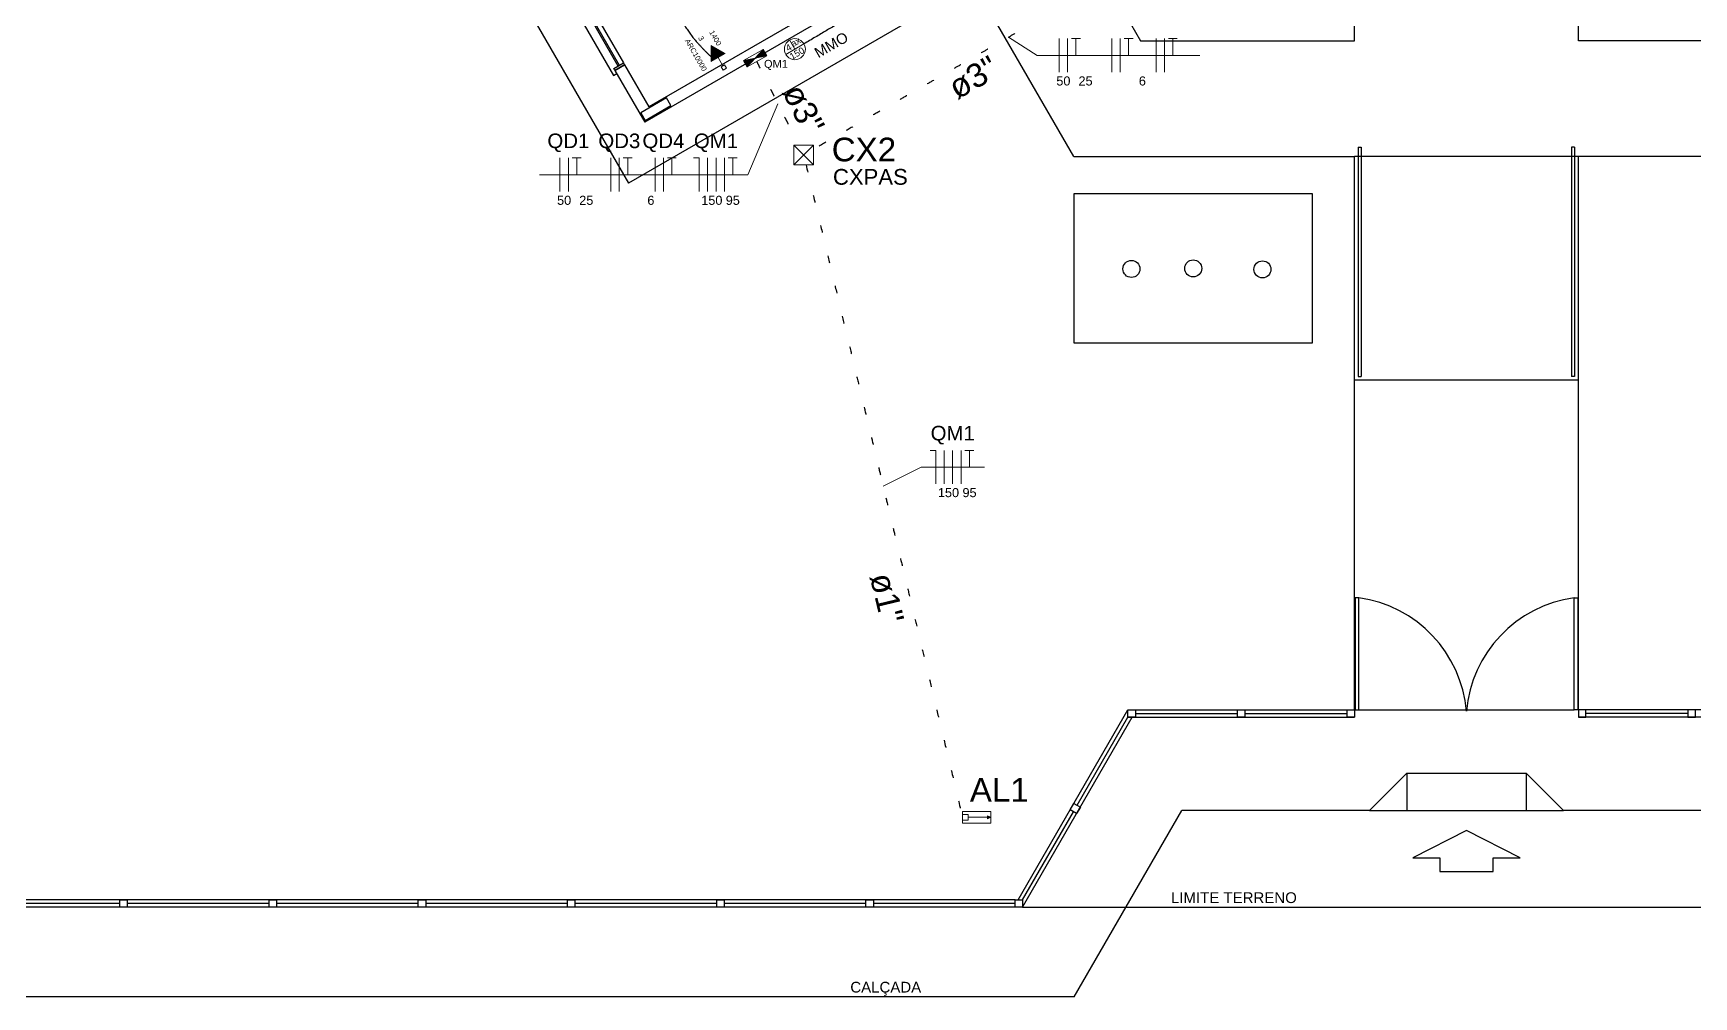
# Model space of a CAD drawing. Extents: x 210 to 779, y 61 to 241.
# Drawn here: x 352.14 to 374.4, y 171.11 to 184.03 of the extents above; entities that cross this region are included whole.
import ezdxf

# ---------------------------------------------------------------- set-up
doc = ezdxf.new("R2010")
doc.units = 0
doc.header["$LTSCALE"] = 2
doc.linetypes.add('DOT2', pattern=[3.175, 0, -3.175])
doc.linetypes.add('TRACEJADO_G', pattern=[0.375, 0.25, -0.125])
doc.layers.get('0').update_dxf_attribs({"linetype": 'CONTINUOUS'})
for name, color, linetype in [('A-PARED', 5, 'CONTINUOUS'), ('A-PAREDE', 5, 'CONTINUOUS'), ('A-PISOS', 2, 'CONTINUOUS'), ('A-PISOS-CTEL', 2, 'TRACEJADO_G'), ('A-PISOS-NIVEL', 1, 'CONTINUOUS'), ('AR-PIS', 1, 'CONTINUOUS'), ('ARQ-EQP-VISTA', 1, 'CONTINUOUS'), ('ARQ-ESQ-VISTA1', 2, 'CONTINUOUS'), ('ARQ-PIS-VISTA', 8, 'CONTINUOUS'), ('ARQ-SMB-1_100', 1, 'CONTINUOUS'), ('ARQ-TXT-1_075', 2, 'CONTINUOUS'), ('PORTAL_VTA_DIST', 2, 'CONTINUOUS'), ('PORTAL_VTA_PROX', 1, 'CONTINUOUS')]:
    doc.layers.add(name, color=color, linetype=linetype)
for name, color, linetype, lineweight in [('EL-Condutos', 4, 'CONTINUOUS', 30), ('EL-Fios', 9, 'CONTINUOUS', 20), ('EL-Textos condutos', 7, 'CONTINUOUS', 20), ('EL-Textos fios', 7, 'CONTINUOUS', 20), ('EL-Textos pontos', 5, 'CONTINUOUS', 20), ('P-SIMBOL', 5, 'CONTINUOUS', 20)]:
    doc.layers.add(name, color=color, linetype=linetype, lineweight=lineweight)
doc.styles.add('Arial', font='arial.ttf')
doc.styles.add('ESC-50-A20', font='arial.ttf', dxfattribs={"height": 0.1})

msp = doc.modelspace()

# ---------------------------------------------------------------- hatches: boundary and pattern name
at = {"layer": 'P-SIMBOL', "linetype": 'Continuous'}
for points in [[(361.41, 183.757), (361.222, 183.864), (361.223, 183.648)], [(361.706, 183.578), (361.813, 183.695), (361.657, 183.665)], [(361.969, 183.725), (361.92, 183.812), (361.813, 183.695)], [(364.973, 173.516), (364.929, 173.536), (364.929, 173.496)]]:
    msp.add_hatch(color=256, dxfattribs=at).paths.add_polyline_path(points)

# ---------------------------------------------------------------- linework, layer by layer
at = {"color": 251}
for points in [[(366.911, 174.858), (366.811, 174.858), (366.811, 174.958), (366.911, 174.958)], [(368.379, 174.858), (368.279, 174.858), (368.279, 174.958), (368.379, 174.958)], [(369.848, 174.858), (369.748, 174.858), (369.748, 174.958), (369.848, 174.958)], [(372.848, 174.858), (372.948, 174.858), (372.948, 174.958), (372.848, 174.958)], [(374.316, 174.858), (374.416, 174.858), (374.416, 174.958), (374.316, 174.958)], [(366.173, 173.652), (366.123, 173.566), (366.036, 173.616), (366.086, 173.702)], [(353.398, 172.31), (353.298, 172.31), (353.298, 172.41), (353.398, 172.41)], [(355.398, 172.31), (355.298, 172.31), (355.298, 172.41), (355.398, 172.41)], [(357.398, 172.31), (357.298, 172.31), (357.298, 172.41), (357.398, 172.41)], [(359.398, 172.31), (359.298, 172.31), (359.298, 172.41), (359.398, 172.41)], [(361.398, 172.31), (361.298, 172.31), (361.298, 172.41), (361.398, 172.41)], [(363.398, 172.31), (363.298, 172.31), (363.298, 172.41), (363.398, 172.41)], [(365.398, 172.31), (365.298, 172.31), (365.298, 172.41), (365.398, 172.41)]]:
    msp.add_lwpolyline(points, close=True, dxfattribs=at)
at = {"layer": 'A-PARED', "color": 251}
for p, q in [((364.447, 185.213), (360.334, 182.838)), ((364.242, 185.268), (360.388, 183.043)), ((359.934, 183.531), (360.334, 182.838)), ((360.063, 183.606), (360.388, 183.043))]:
    msp.add_line(p, q, dxfattribs=at)
msp.add_lwpolyline([(366.085, 179.876), (369.285, 179.876), (369.285, 181.876), (366.085, 181.876)], close=True, dxfattribs=at)
at = {"layer": 'A-PAREDE', "color": 251}
for p, q in [((360.063, 183.606), (359.934, 183.531)), ((359.934, 183.531), (360.063, 183.606)), ((360.063, 183.606), (359.934, 183.531))]:
    msp.add_line(p, q, dxfattribs=at)
msp.add_lwpolyline([(360.279, 182.963), (360.339, 182.859), (360.685, 183.059), (360.625, 183.163)], close=True, dxfattribs=at)
at = {"layer": 'A-PISOS', "color": 251}
for p in [(351.639, 196.698), (364.747, 184.694)]:
    msp.add_line(p, (360.114, 182.019), dxfattribs=at)
at = {"layer": 'A-PISOS-CTEL', "color": 251, "linetype": 'TRACEJADO_G', "ltscale": 150}
msp.add_line((365.398, 172.31), (377.298, 172.31), dxfattribs=at)
at = {"layer": 'A-PISOS-NIVEL', "color": 251}
for p, q in [((369.848, 183.926), (369.848, 191.176)), ((372.848, 183.926), (372.848, 191.176)), ((365.79, 185.988), (366.98, 183.926)), ((366.085, 182.376), (364.447, 185.213)), ((366.98, 183.926), (369.848, 183.926)), ((375.723, 183.926), (372.848, 183.926)), ((366.085, 182.376), (369.848, 182.376)), ((369.848, 174.958), (369.848, 182.376)), ((372.848, 182.376), (369.848, 182.376)), ((372.848, 174.958), (372.848, 182.376)), ((376.618, 182.376), (372.848, 182.376)), ((369.898, 179.426), (369.938, 179.426)), ((372.798, 179.426), (372.758, 179.426)), ((372.848, 179.376), (369.848, 179.376)), ((370.048, 173.608), (367.533, 173.608)), ((375.163, 173.608), (372.647, 173.608)), ((366.091, 171.11), (325.148, 171.11))]:
    msp.add_line(p, q, dxfattribs=at)
at = {"layer": 'AR-PIS', "color": 251, "ltscale": 10}
for p, q in [((366.129, 173.677), (366.811, 174.858)), ((366.911, 174.908), (368.279, 174.908)), ((368.379, 174.908), (369.748, 174.908)), ((374.316, 174.908), (372.948, 174.908)), ((365.398, 172.41), (366.079, 173.591)), ((353.298, 172.36), (351.398, 172.36)), ((355.298, 172.36), (353.398, 172.36)), ((357.298, 172.36), (355.398, 172.36)), ((359.298, 172.36), (357.398, 172.36)), ((361.298, 172.36), (359.398, 172.36)), ((363.298, 172.36), (361.398, 172.36)), ((365.298, 172.36), (363.398, 172.36))]:
    msp.add_line(p, q, dxfattribs=at)
at = {"layer": 'ARQ-EQP-VISTA', "color": 251}
for centre in [(366.857, 180.868), (367.685, 180.876), (368.614, 180.863)]:
    msp.add_circle(centre, 0.114, dxfattribs=at)
at = {"layer": 'ARQ-ESQ-VISTA1', "color": 251}
for p, q in [((359.005, 185.27), (359.975, 183.59)), ((359.022, 185.28), (359.992, 183.6)), ((359.078, 185.312), (360.048, 183.632))]:
    msp.add_line(p, q, dxfattribs=at)
msp.add_lwpolyline([(358.909, 185.306), (358.865, 185.281), (359.915, 183.463), (359.959, 183.488)], dxfattribs=at)
msp.add_lwpolyline([(360.048, 183.632), (360.063, 183.606), (359.934, 183.531), (359.919, 183.557)], close=True, dxfattribs=at)
at = {"layer": 'ARQ-PIS-VISTA', "color": 251}
for p, q in [((369.898, 182.501), (369.898, 179.426)), ((369.898, 182.501), (369.938, 182.501)), ((369.938, 182.501), (369.938, 179.426)), ((372.758, 182.501), (372.758, 179.426)), ((372.798, 182.501), (372.758, 182.501)), ((372.798, 182.501), (372.798, 179.426)), ((370.048, 173.608), (370.548, 174.108)), ((370.548, 174.108), (372.147, 174.108)), ((370.548, 174.108), (370.548, 173.608)), ((372.147, 174.108), (372.147, 173.608)), ((372.647, 173.608), (372.147, 174.108)), ((370.048, 173.608), (372.647, 173.608))]:
    msp.add_line(p, q, dxfattribs=at)
at = {"layer": 'ARQ-SMB-1_100', "color": 251}
msp.add_lwpolyline([(371.707, 172.974), (372.066, 172.974), (371.348, 173.34), (370.629, 172.974), (370.989, 172.974), (370.989, 172.791), (371.707, 172.791), (371.707, 172.974)], dxfattribs=at)
at = {"layer": 'EL-Condutos', "linetype": 'Continuous'}
for points in [[(365.715, 185.794), (365.561, 185.703), (365.416, 185.618), (365.28, 185.539), (365.152, 185.463), (365.032, 185.393), (364.918, 185.326), (364.811, 185.263), (364.709, 185.203), (364.612, 185.146), (364.519, 185.091), (364.429, 185.039), (364.342, 184.988), (364.257, 184.938), (364.173, 184.889), (364.09, 184.84), (364.008, 184.791), (363.924, 184.742), (363.839, 184.692), (363.752, 184.641), (363.662, 184.589), (363.569, 184.534), (363.472, 184.477), (363.37, 184.417), (363.263, 184.354), (363.149, 184.287), (363.029, 184.216), (362.901, 184.141), (362.765, 184.062), (362.62, 183.976), (362.466, 183.886)], [(360.658, 184.606), (360.67, 184.569), (360.682, 184.534), (360.695, 184.499), (360.708, 184.465), (360.721, 184.432), (360.734, 184.399), (360.748, 184.367), (360.762, 184.335), (360.776, 184.304), (360.791, 184.273), (360.807, 184.243), (360.823, 184.213), (360.839, 184.184), (360.856, 184.155), (360.873, 184.126), (360.891, 184.097), (360.91, 184.069), (360.929, 184.041), (360.949, 184.014), (360.97, 183.986), (360.991, 183.959), (361.014, 183.932), (361.036, 183.905), (361.06, 183.878), (361.085, 183.851), (361.11, 183.824), (361.137, 183.797), (361.164, 183.77), (361.192, 183.743), (361.221, 183.716)]]:
    msp.add_spline(points, degree=3, dxfattribs=at)
at = {"layer": 'EL-Condutos', "linetype": 'DOT2', "ltscale": 0.05}
for points in [[(367.827, 185.479), (367.578, 185.336), (367.345, 185.202), (367.126, 185.076), (366.92, 184.958), (366.726, 184.846), (366.543, 184.741), (366.371, 184.642), (366.207, 184.548), (366.051, 184.458), (365.901, 184.372), (365.757, 184.289), (365.617, 184.209), (365.481, 184.131), (365.347, 184.054), (365.214, 183.977), (365.081, 183.901), (364.947, 183.824), (364.811, 183.746), (364.672, 183.666), (364.528, 183.583), (364.379, 183.497), (364.223, 183.408), (364.06, 183.314), (363.887, 183.215), (363.705, 183.11), (363.512, 182.999), (363.307, 182.881), (363.089, 182.755), (362.856, 182.622), (362.608, 182.479)], [(361.834, 183.649), (361.86, 183.597), (361.885, 183.547), (361.908, 183.5), (361.931, 183.456), (361.952, 183.414), (361.972, 183.375), (361.991, 183.337), (362.009, 183.301), (362.026, 183.266), (362.043, 183.233), (362.059, 183.201), (362.075, 183.17), (362.09, 183.139), (362.105, 183.109), (362.12, 183.08), (362.135, 183.05), (362.15, 183.02), (362.165, 182.99), (362.18, 182.96), (362.196, 182.928), (362.212, 182.896), (362.229, 182.863), (362.247, 182.828), (362.265, 182.792), (362.284, 182.754), (362.304, 182.714), (362.325, 182.671), (362.348, 182.627), (362.372, 182.58), (362.397, 182.53)], [(362.496, 182.264), (362.595, 181.847), (362.689, 181.457), (362.777, 181.091), (362.859, 180.748), (362.936, 180.426), (363.009, 180.122), (363.078, 179.835), (363.143, 179.564), (363.205, 179.305), (363.264, 179.058), (363.321, 178.82), (363.377, 178.59), (363.431, 178.365), (363.484, 178.143), (363.537, 177.923), (363.589, 177.703), (363.643, 177.48), (363.697, 177.254), (363.753, 177.021), (363.811, 176.78), (363.871, 176.53), (363.933, 176.268), (364, 175.992), (364.07, 175.7), (364.144, 175.391), (364.222, 175.063), (364.306, 174.713), (364.396, 174.34), (364.491, 173.942), (364.593, 173.516)]]:
    msp.add_spline(points, degree=3, dxfattribs=at)
at = {"layer": 'EL-Fios'}
for p, q in [((365.889, 183.507), (365.889, 183.957)), ((366.002, 183.507), (366.002, 183.957)), ((366.054, 183.957), (366.174, 183.957)), ((366.114, 183.732), (366.114, 183.957)), ((366.595, 183.507), (366.595, 183.957)), ((366.708, 183.507), (366.708, 183.957)), ((366.76, 183.957), (366.88, 183.957)), ((366.82, 183.732), (366.82, 183.957)), ((367.187, 183.507), (367.187, 183.957)), ((367.3, 183.507), (367.3, 183.957)), ((367.352, 183.957), (367.472, 183.957)), ((367.412, 183.732), (367.412, 183.957)), ((359.197, 181.907), (359.197, 182.357)), ((359.31, 181.907), (359.31, 182.357)), ((359.362, 182.357), (359.482, 182.357)), ((359.422, 182.132), (359.422, 182.357)), ((359.88, 181.907), (359.88, 182.357)), ((359.992, 181.907), (359.992, 182.357)), ((360.045, 182.357), (360.165, 182.357)), ((360.105, 182.132), (360.105, 182.357)), ((360.472, 181.907), (360.472, 182.357)), ((360.584, 181.907), (360.584, 182.357)), ((360.637, 182.357), (360.757, 182.357)), ((360.697, 182.132), (360.697, 182.357)), ((360.989, 182.357), (361.064, 182.357)), ((361.064, 181.907), (361.064, 182.357)), ((361.177, 181.907), (361.177, 182.357)), ((361.289, 181.907), (361.289, 182.357)), ((361.402, 181.907), (361.402, 182.357)), ((361.454, 182.357), (361.574, 182.357)), ((361.514, 182.132), (361.514, 182.357)), ((364.161, 178.436), (364.236, 178.436)), ((364.236, 177.986), (364.236, 178.436)), ((364.349, 177.986), (364.349, 178.436)), ((364.461, 177.986), (364.461, 178.436)), ((364.574, 177.986), (364.574, 178.436)), ((364.626, 178.436), (364.746, 178.436)), ((364.686, 178.211), (364.686, 178.436))]:
    msp.add_line(p, q, dxfattribs=at)
at = {"layer": 'EL-Textos fios'}
for p, q in [((365.211, 183.975), (365.595, 183.732)), ((365.595, 183.732), (367.773, 183.732)), ((362.118, 183.084), (361.715, 182.132)), ((361.715, 182.132), (358.923, 182.132)), ((363.529, 177.956), (364.039, 178.211)), ((364.039, 178.211), (364.887, 178.211))]:
    msp.add_line(p, q, dxfattribs=at)
at = {"layer": 'P-SIMBOL'}
for p, q in [((361.223, 183.648), (361.222, 183.864)), ((361.222, 183.864), (361.41, 183.757)), ((362.223, 183.745), (362.468, 183.886)), ((362.346, 183.815), (362.275, 183.938)), ((361.41, 183.757), (361.223, 183.648)), ((361.316, 183.702), (361.381, 183.592)), ((361.92, 183.812), (361.657, 183.665)), ((361.813, 183.695), (361.657, 183.665)), ((361.706, 183.578), (361.657, 183.665)), ((361.969, 183.725), (361.706, 183.578)), ((361.813, 183.695), (361.706, 183.578)), ((361.92, 183.812), (361.813, 183.695)), ((361.969, 183.725), (361.813, 183.695)), ((361.969, 183.725), (361.92, 183.812)), ((361.358, 183.578), (361.404, 183.605)), ((361.385, 183.532), (361.358, 183.578)), ((361.43, 183.559), (361.385, 183.532)), ((361.404, 183.605), (361.43, 183.559)), ((362.331, 182.529), (362.596, 182.529)), ((362.331, 182.529), (362.331, 182.264)), ((362.331, 182.529), (362.596, 182.264)), ((362.596, 182.529), (362.331, 182.264)), ((362.596, 182.529), (362.596, 182.264)), ((362.331, 182.264), (362.596, 182.264)), ((364.593, 173.594), (364.593, 173.438)), ((364.593, 173.594), (364.973, 173.594)), ((364.631, 173.554), (364.593, 173.554)), ((364.631, 173.479), (364.593, 173.479)), ((364.593, 173.438), (364.973, 173.438)), ((364.631, 173.554), (364.668, 173.554)), ((364.631, 173.479), (364.668, 173.479)), ((364.668, 173.516), (364.668, 173.554)), ((364.668, 173.516), (364.929, 173.516)), ((364.668, 173.516), (364.668, 173.479)), ((364.973, 173.516), (364.929, 173.536)), ((364.929, 173.536), (364.929, 173.496)), ((364.973, 173.516), (364.929, 173.496)), ((364.973, 173.594), (364.973, 173.438))]:
    msp.add_line(p, q, dxfattribs=at)
msp.add_circle((362.346, 183.815), 0.141, dxfattribs=at)
at = {"layer": 'PORTAL_VTA_DIST', "color": 251}
for centre, start, end in [((369.677, 174.797), 4.8292, 82.1801), ((373.019, 174.797), 97.8199, 175.1708)]:
    msp.add_arc(centre, 1.677, start, end, dxfattribs=at)
at = {"layer": 'PORTAL_VTA_PROX', "color": 251}
for p, q in [((365.34, 172.41), (366.811, 174.958)), ((366.811, 174.958), (369.848, 174.958)), ((369.905, 174.958), (372.79, 174.958)), ((375.885, 174.958), (372.848, 174.958)), ((365.398, 172.31), (366.869, 174.858)), ((366.811, 174.858), (369.848, 174.858)), ((375.885, 174.858), (372.848, 174.858)), ((366.091, 171.11), (367.533, 173.608)), ((365.298, 172.41), (325.448, 172.41)), ((365.298, 172.31), (325.448, 172.31))]:
    msp.add_line(p, q, dxfattribs=at)
for points in [[(369.855, 174.958), (369.905, 174.958), (369.905, 176.458), (369.855, 176.458)], [(372.84, 174.958), (372.79, 174.958), (372.79, 176.458), (372.84, 176.458)]]:
    msp.add_lwpolyline(points, close=True, dxfattribs=at)

# ---------------------------------------------------------------- texts
at = {"layer": 'ARQ-TXT-1_075', "color": 251, "style": 'ESC-50-A20'}
for s, p in [('LIMITE TERRENO', (367.387, 172.367)), ('CALÇADA ', (363.089, 171.167))]:
    msp.add_text(s, height=0.144, dxfattribs=at).set_placement(p)
at = {"layer": 'EL-Textos condutos', "char_height": 0.3177, "width": 1.14372, "attachment_point": 8, "line_spacing_factor": 0.798, "style": 'Arial'}
for s, insert, rotation in [('ø3"', (364.819, 183.294), 29.8912), ('ø3"', (362.315, 182.939), 296.7111), ('ø1"', (363.419, 176.417), 283.4872)]:
    msp.add_mtext(s, dxfattribs=dict(at, insert=insert, rotation=rotation))
at = {"layer": 'EL-Textos fios', "attachment_point": 8, "line_spacing_factor": 0.798, "style": 'Arial'}
for s, insert, char_height, width in [('50', (365.945, 183.326), 0.1218, 0.29228), ('25', (366.242, 183.326), 0.1218, 0.29228), ('6', (367.004, 183.326), 0.122, 0.14614), ('QD1', (359.31, 182.434), 0.1959, 0.70529), ('QD3', (359.993, 182.434), 0.1959, 0.70529), ('QD4', (360.584, 182.434), 0.1959, 0.70529), ('QM1', (361.289, 182.434), 0.1959, 0.70529), ('50', (359.253, 181.726), 0.1218, 0.29228), ('25', (359.55, 181.726), 0.1218, 0.29228), ('6', (360.416, 181.726), 0.122, 0.14614), ('150', (361.233, 181.726), 0.1218, 0.43843), ('95', (361.514, 181.726), 0.1218, 0.29228), ('QM1', (364.462, 178.515), 0.1959, 0.70529), ('150', (364.405, 177.807), 0.1218, 0.43843), ('95', (364.687, 177.807), 0.1218, 0.29228)]:
    msp.add_mtext(s, dxfattribs=dict(at, insert=insert, char_height=char_height, width=width))
at = {"layer": 'EL-Textos pontos', "attachment_point": 8, "line_spacing_factor": 0.798, "style": 'Arial'}
for s, insert, char_height, width, rotation in [('ARC10000', (360.989, 183.719), 0.0706, 0.67776, 300.1775), ('3', (361.058, 183.941), 0.0706, 0.08472, 300.1775), ('1400', (361.25, 183.946), 0.0706, 0.33888, 300.1775), ('4', (362.285, 183.798), 0.0882, 0.1059, 30.0001), ('ax', (362.379, 183.872), 0.0882, 0.2118, 30.0001), ('MMO', (362.87, 183.81), 0.1412, 0.50832, 30.0001), ('150', (362.397, 183.72), 0.0882, 0.3177, 30.0001)]:
    msp.add_mtext(s, dxfattribs=dict(at, insert=insert, char_height=char_height, width=width, rotation=rotation))
at = {"layer": 'EL-Textos pontos', "line_spacing_factor": 0.798, "style": 'Arial'}
for s, insert, char_height, width, attachment_point in [('QM1', (361.932, 183.536), 0.1059, 0.38124, 7), ('CX2', (362.84, 182.306), 0.3177, 1.14372, 7), ('CXPAS', (363.358, 181.994), 0.2118, 1.2708, 8), ('AL1', (364.691, 173.725), 0.3177, 1.14372, 7)]:
    msp.add_mtext(s, dxfattribs=dict(at, insert=insert, char_height=char_height, width=width, attachment_point=attachment_point))

doc.saveas('drawing.dxf')
